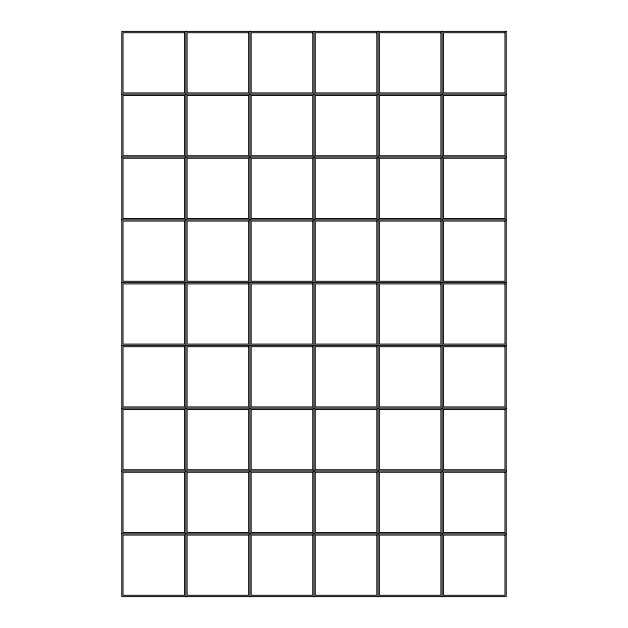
<?xml version="1.0" encoding="UTF-8"?>
<svg xmlns="http://www.w3.org/2000/svg" width="628" height="628" viewBox="0 0 628 628"><rect width="100%" height="100%" fill="white"/><g stroke="black" fill="none" stroke-linecap="round" stroke-linejoin="round"><path stroke-width="0.94" d="M121.754 94.2L506.247 94.2M121.754 157L506.247 157M121.754 219.8L506.247 219.8M121.754 282.6L506.247 282.6M121.754 345.4L506.247 345.4M121.754 408.2L506.247 408.2M121.754 471L506.247 471M121.754 533.8L506.247 533.8M442.167 31.4L442.167 596.6M378.08 31.4L378.08 596.6M314 31.4L314 596.6M249.92 31.4L249.92 596.6M185.833 31.4L185.833 596.6M506.247 31.4L121.754 31.4L121.754 596.6L506.247 596.6L506.247 31.4M184.554 32.68L123.033 32.68L123.033 92.92L184.554 92.92L184.554 32.68M248.633 32.68L187.12 32.68L187.12 92.92L248.633 92.92L248.633 32.68M312.72 32.68L251.2 32.68L251.2 92.92L312.72 92.92L312.72 32.68M376.8 32.68L315.28 32.68L315.28 92.92L376.8 92.92L376.8 32.68M440.88 32.68L379.367 32.68L379.367 92.92L440.88 92.92L440.88 32.68M504.967 32.68L443.447 32.68L443.447 92.92L504.967 92.92L504.967 32.68M184.554 95.48L123.033 95.48L123.033 155.72L184.554 155.72L184.554 95.48M248.633 95.48L187.12 95.48L187.12 155.72L248.633 155.72L248.633 95.48M312.72 95.48L251.2 95.48L251.2 155.72L312.72 155.72L312.72 95.48M376.8 95.48L315.28 95.48L315.28 155.72L376.8 155.72L376.8 95.48M440.88 95.48L379.367 95.48L379.367 155.72L440.88 155.72L440.88 95.48M504.967 95.48L443.447 95.48L443.447 155.72L504.967 155.72L504.967 95.48M184.554 158.28L123.033 158.28L123.033 218.52L184.554 218.52L184.554 158.28M248.633 158.28L187.12 158.28L187.12 218.52L248.633 218.52L248.633 158.28M312.72 158.28L251.2 158.28L251.2 218.52L312.72 218.52L312.72 158.28M376.8 158.28L315.28 158.28L315.28 218.52L376.8 218.52L376.8 158.28M440.88 158.28L379.367 158.28L379.367 218.52L440.88 218.52L440.88 158.28M504.967 158.28L443.447 158.28L443.447 218.52L504.967 218.52L504.967 158.28M184.554 221.08L123.033 221.08L123.033 281.32L184.554 281.32L184.554 221.08M248.633 221.08L187.12 221.08L187.12 281.32L248.633 281.32L248.633 221.08M312.72 221.08L251.2 221.08L251.2 281.32L312.72 281.32L312.72 221.08M376.8 221.08L315.28 221.08L315.28 281.32L376.8 281.32L376.8 221.08M440.88 221.08L379.367 221.08L379.367 281.32L440.88 281.32L440.88 221.08M504.967 221.08L443.447 221.08L443.447 281.32L504.967 281.32L504.967 221.08M184.554 283.88L123.033 283.88L123.033 344.12L184.554 344.12L184.554 283.88M248.633 283.88L187.12 283.88L187.12 344.12L248.633 344.12L248.633 283.88M312.72 283.88L251.2 283.88L251.2 344.12L312.72 344.12L312.72 283.88M376.8 283.88L315.28 283.88L315.28 344.12L376.8 344.12L376.8 283.88M440.88 283.88L379.367 283.88L379.367 344.12L440.88 344.12L440.88 283.88M504.967 283.88L443.447 283.88L443.447 344.12L504.967 344.12L504.967 283.88M184.554 346.68L123.033 346.68L123.033 406.92L184.554 406.92L184.554 346.68M248.633 346.68L187.12 346.68L187.12 406.92L248.633 406.92L248.633 346.68M312.72 346.68L251.2 346.68L251.2 406.92L312.72 406.92L312.72 346.68M376.8 346.68L315.28 346.68L315.28 406.92L376.8 406.92L376.8 346.68M440.88 346.68L379.367 346.68L379.367 406.92L440.88 406.92L440.88 346.68M504.967 346.68L443.447 346.68L443.447 406.92L504.967 406.92L504.967 346.68M184.554 409.48L123.033 409.48L123.033 469.72L184.554 469.72L184.554 409.48M248.633 409.48L187.12 409.48L187.12 469.72L248.633 469.72L248.633 409.48M312.72 409.48L251.2 409.48L251.2 469.72L312.72 469.72L312.72 409.48M376.8 409.48L315.28 409.48L315.28 469.72L376.8 469.72L376.8 409.48M440.88 409.48L379.367 409.48L379.367 469.72L440.88 469.72L440.88 409.48M504.967 409.48L443.447 409.48L443.447 469.72L504.967 469.72L504.967 409.48M184.554 472.28L123.033 472.28L123.033 532.52L184.554 532.52L184.554 472.28M248.633 472.28L187.12 472.28L187.12 532.52L248.633 532.52L248.633 472.28M312.72 472.28L251.2 472.28L251.2 532.52L312.72 532.52L312.72 472.28M376.8 472.28L315.28 472.28L315.28 532.52L376.8 532.52L376.8 472.28M440.88 472.28L379.367 472.28L379.367 532.52L440.88 532.52L440.88 472.28M504.967 472.28L443.447 472.28L443.447 532.52L504.967 532.52L504.967 472.28M184.554 535.08L123.033 535.08L123.033 595.32L184.554 595.32L184.554 535.08M248.633 535.08L187.12 535.08L187.12 595.32L248.633 595.32L248.633 535.08M312.72 535.08L251.2 535.08L251.2 595.32L312.72 595.32L312.72 535.08M376.8 535.08L315.28 535.08L315.28 595.32L376.8 595.32L376.8 535.08M440.88 535.08L379.367 535.08L379.367 595.32L440.88 595.32L440.88 535.08M504.967 535.08L443.447 535.08L443.447 595.32L504.967 595.32L504.967 535.08"/></g></svg>
